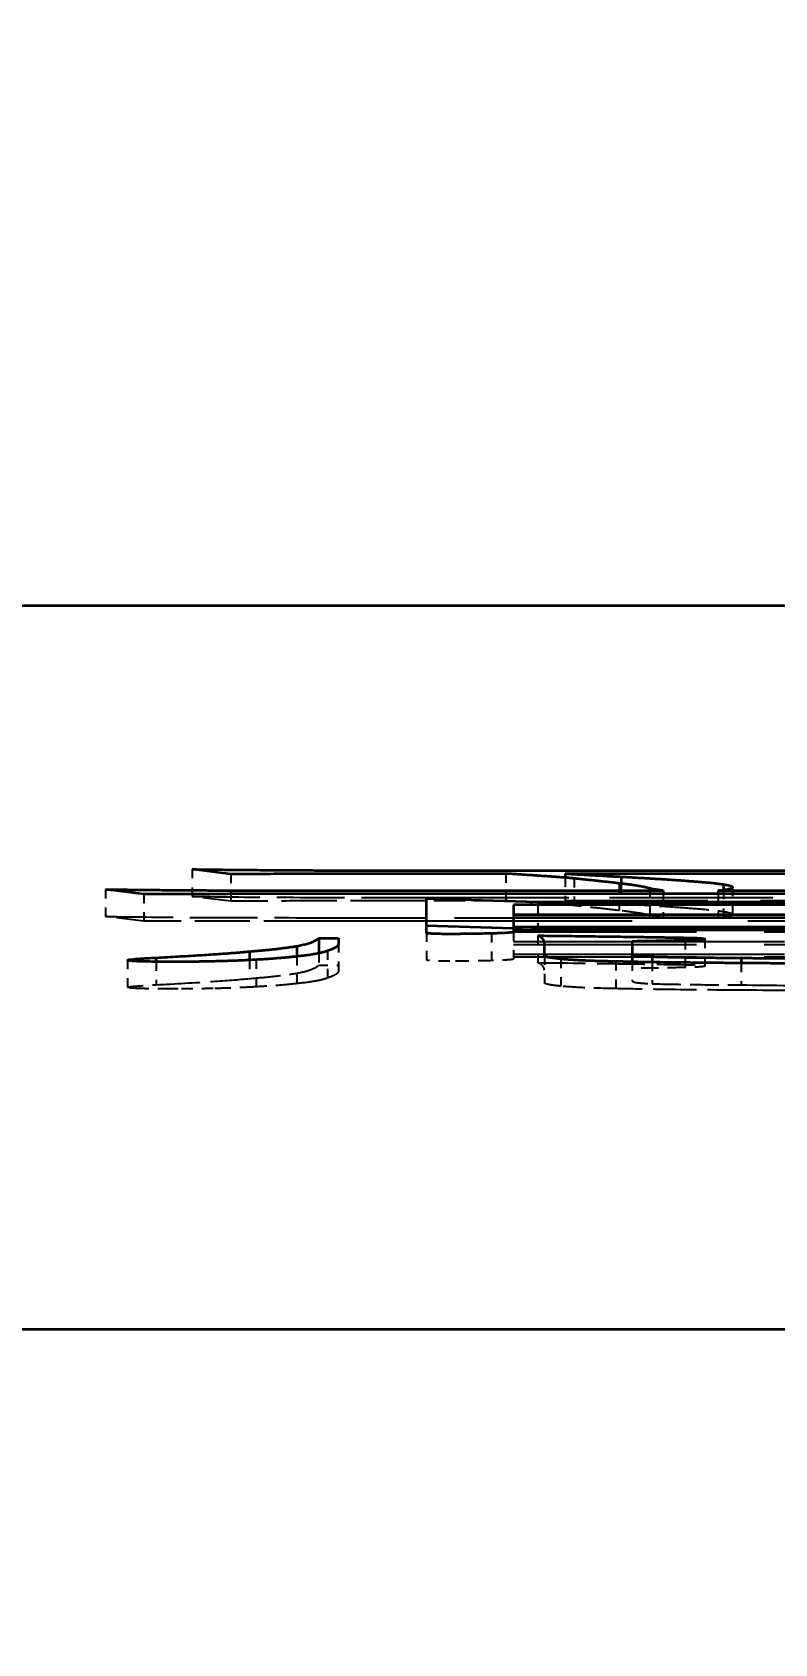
# Model space of a CAD drawing. Header units: millimetres. Extents: x 200 to 5740, y 200 to 4000.
# Drawn here: x 4018.34 to 4026.55, y 1942.54 to 1960.34 of the extents above; entities that cross this region are included whole.
import ezdxf

# ---------------------------------------------------------------- set-up
doc = ezdxf.new("R2010")
doc.units = ezdxf.units.MM
doc.header["$LTSCALE"] = 20
doc.linetypes.add('DASHED', pattern=[0.2067, 0.1654, -0.0413])
for name, color, linetype, lineweight in [('可見 (ISO)', 7, 'Continuous', 35), ('標註 (ISO)', 7, 'Continuous', 18), ('隱藏 (ISO)', 7, 'DASHED', 25)]:
    doc.layers.add(name, color=color, linetype=linetype, lineweight=lineweight)
doc.styles.add('註記文字 (JIS)', font='kaiu.ttf')
doc.dimstyles.new('預設 (JIS)', dxfattribs={"dimscale": 20, "dimtxt": 3, "dimasz": 3, "dimexe": 2, "dimexo": 1, "dimgap": 0.8, "dimtad": 1, "dimrnd": 1e-08, "dimdsep": 46, "dimtxsty": '註記文字 (JIS)', "dimblk": 'Filled-1', "dimcen": 0.09, "dimdle": 10, "dimclrd": 256, "dimclre": 256, "dimclrt": 256, "dimadec": 0, "dimazin": 2, "dimtfac": 0.833333, "dimtmove": 0, "dimatfit": 3, "dimfxl": 0, "dimtolj": 1, "dimtzin": 0, "dimlwd": -1, "dimlwe": -1, "dimarcsym": 0})

# ---------------------------------------------------------------- blocks, each defined once
blk = doc.blocks.new('Filled-1')
at = {"color": 0}
for p, q in [((0, 0), (-1, 0.16667)), ((-1, 0.16667), (-1, -0.16667)), ((-1, 0), (0, 0)), ((-1, -0.16667), (0, 0))]:
    blk.add_line(p, q, dxfattribs=at)
at = {"color": 0, "flags": 128}
blk.add_lwpolyline([(-1, -0.16667), (0, 0)], dxfattribs=at)
at = {"color": 0}
blk.add_solid([(-1, -0.16667), (0, 0), (-1, 0.16667), (-1, -0.16667)], dxfattribs=at)
blk = doc.blocks.new('*D40')
at = {"layer": 'Defpoints', "color": 0}
for p in [(3955.283, 2448.006), (4476.873, 2448.006), (4342.783, 958.006)]:
    blk.add_point(p, dxfattribs=at)
at = {"layer": '標註 (ISO)'}
for p, q in [((3975.283, 2448.006), (4516.873, 2448.006)), ((4476.873, 1018.006), (4476.873, 2388.006)), ((4362.783, 958.006), (4516.873, 958.006))]:
    blk.add_line(p, q, dxfattribs=at)
at = {"layer": '標註 (ISO)', "xscale": 60, "yscale": 60, "zscale": 60}
for p, rotation in [((4476.873, 2448.006), 90), ((4476.873, 958.006), 270)]:
    blk.add_blockref('Filled-1', p, dxfattribs=dict(at, rotation=rotation))
at = {"layer": '標註 (ISO)', "insert": (4396.895, 1625.603), "char_height": 60, "attachment_point": 1, "rotation": 90, "style": '註記文字 (JIS)'}
blk.add_mtext('\\A1;1490', dxfattribs=at)

msp = doc.modelspace()

# ---------------------------------------------------------------- linework, layer by layer
at = {"layer": '可見 (ISO)'}
for p, q in [((3772.283, 1954.006), (4222.283, 1954.006)), ((4020.535, 1951.038), (4020.11, 1951.093)), ((4022.468, 1951.079), (4028.193, 1951.079)), ((4023.574, 1951.044), (4022.468, 1951.044)), ((4024.23, 1951.044), (4024.23, 1950.999)), ((4031.633, 1951.044), (4024.23, 1951.044)), ((4024.85, 1951.01), (4024.85, 1950.934)), ((4019.575, 1950.817), (4019.149, 1950.871)), ((4021.508, 1950.857), (4025.312, 1950.857)), ((4037.784, 1950.82), (4021.508, 1950.82)), ((4022.699, 1950.391), (4022.699, 1950.771)), ((4022.699, 1950.771), (4023.927, 1950.732)), ((4025.312, 1950.857), (4025.312, 1950.82)), ((4025.92, 1950.857), (4030.211, 1950.857)), ((4025.92, 1950.857), (4025.92, 1950.82)), ((4025.981, 1950.926), (4025.981, 1950.861)), ((4033.165, 1950.698), (4023.659, 1950.698)), ((4023.659, 1950.698), (4023.659, 1950.594)), ((4023.659, 1950.594), (4033.165, 1950.594)), ((4023.659, 1950.594), (4023.659, 1950.558)), ((4023.927, 1950.732), (4033.092, 1950.732)), ((4023.927, 1950.732), (4023.927, 1950.698)), ((4022.699, 1950.472), (4023.659, 1950.441)), ((4033.165, 1950.558), (4023.659, 1950.558)), ((4023.659, 1950.558), (4023.659, 1950.455)), ((4023.659, 1950.455), (4033.165, 1950.455)), ((4023.659, 1950.455), (4023.659, 1950.42)), ((4033.165, 1950.42), (4023.659, 1950.42)), ((4023.659, 1950.42), (4023.659, 1950.4)), ((4021.264, 1950.244), (4021.264, 1950.129)), ((4021.508, 1950.332), (4021.726, 1950.332)), ((4021.508, 1950.332), (4021.508, 1950.164)), ((4021.726, 1950.332), (4021.726, 1950.272)), ((4024, 1950.138), (4024, 1950.278)), ((4024.972, 1950.296), (4024.972, 1950.157)), ((4019.709, 1950.116), (4019.709, 1950.071)), ((4020.742, 1950.185), (4020.742, 1950.089)), ((4024.972, 1950.157), (4024.972, 1950.07)), ((4025.191, 1950.128), (4025.191, 1950.066)), ((4026.175, 1950.114), (4026.175, 1950.056)), ((4222.283, 1946.006), (3772.283, 1946.006))]:
    msp.add_line(p, q, dxfattribs=at)
for points in [[(4020.11, 1951.093), (4020.997, 1951.079), (4022.468, 1951.079)], [(4022.468, 1951.044), (4021.046, 1951.042), (4020.535, 1951.038)], [(4024.328, 1950.991), (4024.06, 1951.015), (4023.574, 1951.044)], [(4024.23, 1951.044), (4024.547, 1951.027), (4024.85, 1951.01)], [(4024.826, 1950.937), (4024.583, 1950.965), (4024.328, 1950.991)], [(4024.85, 1951.01), (4025.288, 1950.987), (4025.58, 1950.965)], [(4025.58, 1950.965), (4025.871, 1950.944), (4025.981, 1950.926)], [(4019.149, 1950.871), (4020.037, 1950.857), (4021.508, 1950.857)], [(4021.508, 1950.82), (4020.073, 1950.82), (4019.575, 1950.817)], [(4025.166, 1950.88), (4025.069, 1950.91), (4024.826, 1950.937)], [(4025.312, 1950.857), (4025.227, 1950.867), (4025.166, 1950.88)], [(4025.981, 1950.861), (4025.932, 1950.858), (4025.92, 1950.857)], [(4025.981, 1950.926), (4026.078, 1950.911), (4026.078, 1950.895)], [(4026.078, 1950.895), (4026.078, 1950.874), (4025.981, 1950.861)], [(4020.742, 1950.185), (4021.058, 1950.21), (4021.264, 1950.244)], [(4021.264, 1950.244), (4021.447, 1950.278), (4021.508, 1950.332)], [(4021.726, 1950.272), (4021.726, 1950.231), (4021.605, 1950.191)], [(4022.954, 1950.377), (4022.699, 1950.377), (4022.699, 1950.391)], [(4023.416, 1950.383), (4023.136, 1950.377), (4022.954, 1950.377)], [(4023.659, 1950.4), (4023.659, 1950.39), (4023.416, 1950.383)], [(4023.927, 1950.36), (4024.887, 1950.349), (4025.555, 1950.337)], [(4024, 1950.278), (4024, 1950.33), (4023.927, 1950.36)], [(4025.555, 1950.307), (4025.276, 1950.3), (4024.972, 1950.296)], [(4025.555, 1950.337), (4025.774, 1950.334), (4025.774, 1950.322)], [(4025.774, 1950.322), (4025.774, 1950.311), (4025.555, 1950.307)], [(4019.393, 1950.088), (4019.393, 1950.099), (4019.709, 1950.116)], [(4019.952, 1950.07), (4019.393, 1950.07), (4019.393, 1950.088)], [(4019.709, 1950.116), (4020.438, 1950.155), (4020.742, 1950.185)], [(4020.341, 1950.075), (4020.134, 1950.07), (4019.952, 1950.07)], [(4020.815, 1950.093), (4020.584, 1950.08), (4020.341, 1950.075)], [(4021.264, 1950.129), (4021.082, 1950.108), (4020.815, 1950.093)], [(4021.605, 1950.191), (4021.508, 1950.154), (4021.264, 1950.129)], [(4024.182, 1950.101), (4024, 1950.119), (4024, 1950.138)], [(4024.79, 1950.074), (4024.388, 1950.08), (4024.182, 1950.101)], [(4026.285, 1950.055), (4025.154, 1950.063), (4024.79, 1950.074)], [(4024.972, 1950.157), (4024.972, 1950.136), (4025.191, 1950.128)], [(4025.191, 1950.128), (4025.495, 1950.118), (4026.175, 1950.114)], [(4026.175, 1950.114), (4026.99, 1950.103), (4028.801, 1950.103)], [(4028.801, 1950.048), (4027.148, 1950.048), (4026.285, 1950.055)]]:
    msp.add_open_spline(points, degree=2, dxfattribs=at)
at = {"layer": '隱藏 (ISO)', "ltscale": 0.02847}
for p, q in [((4020.11, 1951.093), (4020.11, 1950.793)), ((4020.535, 1951.038), (4020.535, 1950.739)), ((4023.574, 1951.044), (4023.574, 1950.744)), ((4024.328, 1950.991), (4024.328, 1950.691)), ((4019.149, 1950.871), (4019.149, 1950.572)), ((4019.575, 1950.817), (4019.575, 1950.518)), ((4024.826, 1950.937), (4024.826, 1950.637)), ((4025.166, 1950.88), (4025.166, 1950.581)), ((4025.981, 1950.861), (4025.981, 1950.562)), ((4026.078, 1950.895), (4026.078, 1950.596)), ((4021.726, 1950.272), (4021.726, 1949.973)), ((4022.699, 1950.391), (4022.699, 1950.092)), ((4023.416, 1950.383), (4023.416, 1950.083)), ((4023.659, 1950.4), (4023.659, 1950.101)), ((4023.927, 1950.36), (4023.927, 1950.061)), ((4025.555, 1950.307), (4025.555, 1950.008)), ((4025.774, 1950.322), (4025.774, 1950.023)), ((4019.393, 1950.088), (4019.393, 1949.789)), ((4020.815, 1950.093), (4020.815, 1949.794)), ((4021.264, 1950.129), (4021.264, 1949.83)), ((4021.605, 1950.191), (4021.605, 1949.892)), ((4024, 1950.138), (4024, 1949.839)), ((4024.182, 1950.101), (4024.182, 1949.801)), ((4024.79, 1950.074), (4024.79, 1949.774))]:
    msp.add_line(p, q, dxfattribs=at)
at = {"layer": '隱藏 (ISO)', "ltscale": 0.024222}
msp.add_line((4024.23, 1950.999), (4024.23, 1950.744), dxfattribs=at)
at = {"layer": '隱藏 (ISO)', "ltscale": 0.093618}
msp.add_line((4020.535, 1950.739), (4020.11, 1950.793), dxfattribs=at)
at = {"layer": '隱藏 (ISO)', "ltscale": 0.545146}
msp.add_line((4022.468, 1950.78), (4028.193, 1950.78), dxfattribs=at)
at = {"layer": '隱藏 (ISO)', "ltscale": 0.021228}
msp.add_line((4024.85, 1950.934), (4024.85, 1950.711), dxfattribs=at)
at = {"layer": '隱藏 (ISO)', "ltscale": 0.02498}
for p, q in [((4025.312, 1950.82), (4025.312, 1950.558)), ((4025.92, 1950.82), (4025.92, 1950.558))]:
    msp.add_line(p, q, dxfattribs=at)
at = {"layer": '隱藏 (ISO)', "ltscale": 0.105245}
msp.add_line((4023.574, 1950.744), (4022.468, 1950.744), dxfattribs=at)
at = {"layer": '隱藏 (ISO)', "ltscale": 0.025265}
msp.add_line((4023.927, 1950.698), (4023.927, 1950.432), dxfattribs=at)
at = {"layer": '隱藏 (ISO)', "ltscale": 0.7049}
msp.add_line((4031.633, 1950.744), (4024.23, 1950.744), dxfattribs=at)
at = {"layer": '隱藏 (ISO)', "ltscale": 0.092576}
msp.add_line((4019.575, 1950.518), (4019.149, 1950.572), dxfattribs=at)
at = {"layer": '隱藏 (ISO)', "ltscale": 0.36224}
msp.add_line((4021.508, 1950.558), (4025.312, 1950.558), dxfattribs=at)
at = {"layer": '隱藏 (ISO)', "ltscale": 1.549974}
msp.add_line((4037.784, 1950.521), (4021.508, 1950.521), dxfattribs=at)
at = {"layer": '隱藏 (ISO)', "ltscale": 0.028662}
msp.add_line((4023.659, 1950.441), (4023.927, 1950.432), dxfattribs=at)
at = {"layer": '隱藏 (ISO)', "ltscale": 0.872757}
msp.add_line((4023.927, 1950.432), (4033.092, 1950.432), dxfattribs=at)
at = {"layer": '隱藏 (ISO)', "ltscale": 0.408545}
msp.add_line((4025.92, 1950.558), (4030.211, 1950.558), dxfattribs=at)
at = {"layer": '隱藏 (ISO)', "ltscale": 0.905171}
for p, q in [((4033.165, 1950.399), (4023.659, 1950.399)), ((4023.659, 1950.295), (4033.165, 1950.295)), ((4033.165, 1950.259), (4023.659, 1950.259)), ((4023.659, 1950.155), (4033.165, 1950.155)), ((4033.165, 1950.121), (4023.659, 1950.121))]:
    msp.add_line(p, q, dxfattribs=at)
at = {"layer": '隱藏 (ISO)', "ltscale": 0.02423}
msp.add_line((4019.709, 1950.071), (4019.709, 1949.816), dxfattribs=at)
at = {"layer": '隱藏 (ISO)', "ltscale": 0.019324}
msp.add_line((4020.742, 1950.089), (4020.742, 1949.886), dxfattribs=at)
at = {"layer": '隱藏 (ISO)', "ltscale": 0.012428}
msp.add_line((4021.508, 1950.164), (4021.508, 1950.033), dxfattribs=at)
at = {"layer": '隱藏 (ISO)', "ltscale": 0.020091}
msp.add_line((4024.972, 1950.07), (4024.972, 1949.858), dxfattribs=at)
at = {"layer": '隱藏 (ISO)', "ltscale": 0.022596}
msp.add_line((4025.191, 1950.066), (4025.191, 1949.828), dxfattribs=at)
at = {"layer": '隱藏 (ISO)', "ltscale": 0.02292}
msp.add_line((4026.175, 1950.056), (4026.175, 1949.815), dxfattribs=at)
at = {"layer": '隱藏 (ISO)', "ltscale": 0.020737}
msp.add_line((4021.508, 1950.033), (4021.726, 1950.033), dxfattribs=at)
at = {"layer": '隱藏 (ISO)', "ltscale": 0.225957}
msp.add_open_spline([(4020.11, 1950.793), (4020.442, 1950.788), (4020.802, 1950.785), (4021.577, 1950.781), (4022.032, 1950.78), (4022.468, 1950.78)], degree=3, knots=[-0.233255, -0.233255, -0.233255, -0.233255, -0.130731, -0.130731, 0, 0, 0, 0], dxfattribs=at)
at = {"layer": '隱藏 (ISO)', "ltscale": 0.184198}
msp.add_open_spline([(4022.468, 1950.744), (4022.089, 1950.744), (4021.654, 1950.743), (4021.06, 1950.742), (4020.753, 1950.741), (4020.535, 1950.739)], degree=3, knots=[-0.183156, -0.183156, -0.183156, -0.183156, -0.0658333, -0.0658333, 0, 0, 0, 0], dxfattribs=at)
at = {"layer": '隱藏 (ISO)', "ltscale": 0.109238}
msp.add_open_spline([(4024.328, 1950.691), (4024.231, 1950.7), (4024.12, 1950.709), (4023.87, 1950.726), (4023.723, 1950.736), (4023.574, 1950.744)], degree=3, knots=[-0.1139088, -0.1139088, -0.1139088, -0.1139088, -0.0616821, -0.0616821, 0, 0, 0, 0], dxfattribs=at)
at = {"layer": '隱藏 (ISO)', "ltscale": 0.078642}
msp.add_open_spline([(4024.23, 1950.744), (4024.336, 1950.739), (4024.44, 1950.733), (4024.647, 1950.722), (4024.749, 1950.716), (4024.85, 1950.711)], degree=3, knots=[-0.08268475, -0.08268475, -0.08268475, -0.08268475, -0.04131558, -0.04131558, 0, 0, 0, 0], dxfattribs=at)
at = {"layer": '隱藏 (ISO)', "ltscale": 0.095835}
msp.add_open_spline([(4024.826, 1950.637), (4024.747, 1950.647), (4024.664, 1950.656), (4024.498, 1950.674), (4024.414, 1950.683), (4024.328, 1950.691)], degree=3, knots=[-0.100705, -0.100705, -0.100705, -0.100705, -0.0494473, -0.0494473, 0, 0, 0, 0], dxfattribs=at)
at = {"layer": '隱藏 (ISO)', "ltscale": 0.094041}
msp.add_open_spline([(4025.166, 1950.581), (4025.134, 1950.591), (4025.09, 1950.6), (4024.976, 1950.619), (4024.906, 1950.629), (4024.826, 1950.637)], degree=3, knots=[-0.09904371, -0.09904371, -0.09904371, -0.09904371, -0.04963871, -0.04963871, 0, 0, 0, 0], dxfattribs=at)
at = {"layer": '隱藏 (ISO)', "ltscale": 0.098243}
msp.add_open_spline([(4024.85, 1950.711), (4024.988, 1950.703), (4025.123, 1950.696), (4025.366, 1950.681), (4025.477, 1950.673), (4025.58, 1950.666)], degree=3, knots=[-0.1029024, -0.1029024, -0.1029024, -0.1029024, -0.0484498, -0.0484498, 0, 0, 0, 0], dxfattribs=at)
at = {"layer": '隱藏 (ISO)', "ltscale": 0.072496}
msp.add_open_spline([(4025.58, 1950.666), (4025.668, 1950.659), (4025.753, 1950.652), (4025.886, 1950.639), (4025.941, 1950.633), (4025.981, 1950.626)], degree=3, knots=[-0.07557275, -0.07557275, -0.07557275, -0.07557275, -0.03414155, -0.03414155, 0, 0, 0, 0], dxfattribs=at)
at = {"layer": '隱藏 (ISO)', "ltscale": 0.048555}
msp.add_open_spline([(4025.981, 1950.626), (4026.013, 1950.621), (4026.037, 1950.616), (4026.07, 1950.606), (4026.078, 1950.601), (4026.078, 1950.596)], degree=3, knots=[-0.05123637, -0.05123637, -0.05123637, -0.05123637, -0.02545759, -0.02545759, 0, 0, 0, 0], dxfattribs=at)
at = {"layer": '隱藏 (ISO)', "ltscale": 0.053223}
msp.add_open_spline([(4026.078, 1950.596), (4026.078, 1950.589), (4026.072, 1950.583), (4026.039, 1950.572), (4026.016, 1950.567), (4025.981, 1950.562)], degree=3, knots=[-0.05555035, -0.05555035, -0.05555035, -0.05555035, -0.02501204, -0.02501204, 0, 0, 0, 0], dxfattribs=at)
at = {"layer": '隱藏 (ISO)', "ltscale": 0.226124}
msp.add_open_spline([(4019.149, 1950.572), (4019.482, 1950.566), (4019.841, 1950.563), (4020.617, 1950.558), (4021.072, 1950.558), (4021.508, 1950.558)], degree=3, knots=[-0.2335169, -0.2335169, -0.2335169, -0.2335169, -0.1307686, -0.1307686, 0, 0, 0, 0], dxfattribs=at)
at = {"layer": '隱藏 (ISO)', "ltscale": 0.184044}
msp.add_open_spline([(4021.508, 1950.521), (4021.128, 1950.521), (4020.689, 1950.52), (4020.099, 1950.52), (4019.789, 1950.519), (4019.575, 1950.518)], degree=3, knots=[-0.1826535, -0.1826535, -0.1826535, -0.1826535, -0.0645031, -0.0645031, 0, 0, 0, 0], dxfattribs=at)
at = {"layer": '隱藏 (ISO)', "ltscale": 0.03846}
msp.add_open_spline([(4025.312, 1950.558), (4025.282, 1950.561), (4025.256, 1950.565), (4025.208, 1950.572), (4025.186, 1950.576), (4025.166, 1950.581)], degree=3, knots=[-0.04034998, -0.04034998, -0.04034998, -0.04034998, -0.02136251, -0.02136251, 0, 0, 0, 0], dxfattribs=at)
at = {"layer": '隱藏 (ISO)', "ltscale": 0.008944}
msp.add_open_spline([(4025.981, 1950.562), (4025.969, 1950.561), (4025.954, 1950.56), (4025.934, 1950.559), (4025.925, 1950.558), (4025.92, 1950.558)], degree=3, knots=[-0.006007837, -0.006007837, -0.006007837, -0.006007837, -0.00217781, -0.00217781, 0, 0, 0, 0], dxfattribs=at)
at = {"layer": '隱藏 (ISO)', "ltscale": 0.037501}
msp.add_open_spline([(4022.954, 1950.077), (4022.927, 1950.077), (4022.9, 1950.078), (4022.852, 1950.078), (4022.83, 1950.079), (4022.788, 1950.08), (4022.769, 1950.081), (4022.737, 1950.083), (4022.724, 1950.084), (4022.703, 1950.087), (4022.699, 1950.09), (4022.699, 1950.092)], degree=3, knots=[-0.03947742, -0.03947742, -0.03947742, -0.03947742, -0.0314828, -0.0314828, -0.02466176, -0.02466176, -0.0177663, -0.0177663, -0.01050298, -0.01050298, 0, 0, 0, 0], dxfattribs=at)
at = {"layer": '隱藏 (ISO)', "ltscale": 0.04505}
msp.add_open_spline([(4023.416, 1950.083), (4023.334, 1950.082), (4023.246, 1950.08), (4023.094, 1950.078), (4023.022, 1950.077), (4022.954, 1950.077)], degree=3, knots=[-0.04672198, -0.04672198, -0.04672198, -0.04672198, -0.02049587, -0.02049587, 0, 0, 0, 0], dxfattribs=at)
at = {"layer": '隱藏 (ISO)', "ltscale": 0.037059}
msp.add_open_spline([(4023.659, 1950.101), (4023.659, 1950.099), (4023.654, 1950.097), (4023.633, 1950.094), (4023.617, 1950.093), (4023.553, 1950.088), (4023.486, 1950.086), (4023.416, 1950.083)], degree=3, knots=[-0.04232986, -0.04232986, -0.04232986, -0.04232986, -0.03331528, -0.03331528, -0.02359017, -0.02359017, 0, 0, 0, 0], dxfattribs=at)
at = {"layer": '隱藏 (ISO)', "ltscale": 0.159178}
msp.add_open_spline([(4023.927, 1950.061), (4024.221, 1950.058), (4024.522, 1950.054), (4025.06, 1950.046), (4025.313, 1950.042), (4025.555, 1950.038)], degree=3, knots=[-0.1658634, -0.1658634, -0.1658634, -0.1658634, -0.0758268, -0.0758268, 0, 0, 0, 0], dxfattribs=at)
at = {"layer": '隱藏 (ISO)', "ltscale": 0.128688}
msp.add_open_spline([(4024, 1949.978), (4024, 1949.994), (4023.995, 1950.01), (4023.971, 1950.037), (4023.954, 1950.049), (4023.927, 1950.061)], degree=3, knots=[-0.1326949, -0.1326949, -0.1326949, -0.1326949, -0.0574347, -0.0574347, 0, 0, 0, 0], dxfattribs=at)
at = {"layer": '隱藏 (ISO)', "ltscale": 0.146217}
msp.add_open_spline([(4019.709, 1949.816), (4019.922, 1949.828), (4020.139, 1949.84), (4020.478, 1949.863), (4020.627, 1949.874), (4020.742, 1949.886)], degree=3, knots=[-0.1508804, -0.1508804, -0.1508804, -0.1508804, -0.0652684, -0.0652684, 0, 0, 0, 0], dxfattribs=at)
at = {"layer": '隱藏 (ISO)', "ltscale": 0.104451}
msp.add_open_spline([(4020.742, 1949.886), (4020.851, 1949.894), (4020.946, 1949.903), (4021.121, 1949.923), (4021.199, 1949.934), (4021.264, 1949.945)], degree=3, knots=[-0.1097896, -0.1097896, -0.1097896, -0.1097896, -0.0570031, -0.0570031, 0, 0, 0, 0], dxfattribs=at)
at = {"layer": '隱藏 (ISO)', "ltscale": 0.138799}
msp.add_open_spline([(4021.264, 1949.945), (4021.332, 1949.957), (4021.381, 1949.97), (4021.461, 1950), (4021.489, 1950.016), (4021.508, 1950.033)], degree=3, knots=[-0.1437999, -0.1437999, -0.1437999, -0.1437999, -0.0797868, -0.0797868, 0, 0, 0, 0], dxfattribs=at)
at = {"layer": '隱藏 (ISO)', "ltscale": 0.10193}
msp.add_open_spline([(4021.605, 1949.892), (4021.575, 1949.88), (4021.532, 1949.868), (4021.418, 1949.848), (4021.351, 1949.838), (4021.264, 1949.83)], degree=3, knots=[-0.1068583, -0.1068583, -0.1068583, -0.1068583, -0.0498246, -0.0498246, 0, 0, 0, 0], dxfattribs=at)
at = {"layer": '隱藏 (ISO)', "ltscale": 0.126797}
msp.add_open_spline([(4021.726, 1949.973), (4021.726, 1949.959), (4021.717, 1949.945), (4021.676, 1949.918), (4021.646, 1949.905), (4021.605, 1949.892)], degree=3, knots=[-0.1333271, -0.1333271, -0.1333271, -0.1333271, -0.0660394, -0.0660394, 0, 0, 0, 0], dxfattribs=at)
at = {"layer": '隱藏 (ISO)', "ltscale": 0.058227}
msp.add_open_spline([(4025.555, 1950.008), (4025.462, 1950.006), (4025.367, 1950.003), (4025.172, 1950), (4025.073, 1949.998), (4024.972, 1949.997)], degree=3, knots=[-0.06130124, -0.06130124, -0.06130124, -0.06130124, -0.03077591, -0.03077591, 0, 0, 0, 0], dxfattribs=at)
at = {"layer": '隱藏 (ISO)', "ltscale": 0.033765}
for points, knots in [([(4025.555, 1950.038), (4025.587, 1950.037), (4025.618, 1950.037), (4025.671, 1950.035), (4025.693, 1950.034), (4025.732, 1950.032), (4025.747, 1950.03), (4025.769, 1950.027), (4025.774, 1950.025), (4025.774, 1950.023)], [-0.03568434, -0.03568434, -0.03568434, -0.03568434, -0.02598692, -0.02598692, -0.01769288, -0.01769288, -0.00950313, -0.00950313, 0, 0, 0, 0]), ([(4025.774, 1950.023), (4025.774, 1950.022), (4025.772, 1950.02), (4025.761, 1950.018), (4025.753, 1950.017), (4025.727, 1950.014), (4025.706, 1950.013), (4025.644, 1950.01), (4025.6, 1950.009), (4025.555, 1950.008)], [-0.03551952, -0.03551952, -0.03551952, -0.03551952, -0.02893313, -0.02893313, -0.02276123, -0.02276123, -0.01377221, -0.01377221, 0, 0, 0, 0])]:
    msp.add_open_spline(points, degree=3, knots=knots, dxfattribs=at)
at = {"layer": '隱藏 (ISO)', "ltscale": 0.053649}
msp.add_open_spline([(4019.393, 1949.789), (4019.393, 1949.791), (4019.4, 1949.793), (4019.427, 1949.797), (4019.448, 1949.799), (4019.531, 1949.806), (4019.618, 1949.811), (4019.709, 1949.816)], degree=3, knots=[-0.06066173, -0.06066173, -0.06066173, -0.06066173, -0.04936845, -0.04936845, -0.03554636, -0.03554636, 0, 0, 0, 0], dxfattribs=at)
at = {"layer": '隱藏 (ISO)', "ltscale": 0.066959}
msp.add_open_spline([(4019.952, 1949.771), (4019.873, 1949.771), (4019.79, 1949.771), (4019.654, 1949.772), (4019.592, 1949.773), (4019.509, 1949.776), (4019.48, 1949.777), (4019.437, 1949.78), (4019.421, 1949.781), (4019.398, 1949.785), (4019.393, 1949.787), (4019.393, 1949.789)], degree=3, knots=[-0.06986239, -0.06986239, -0.06986239, -0.06986239, -0.04625586, -0.04625586, -0.02843829, -0.02843829, -0.01824405, -0.01824405, -0.00971784, -0.00971784, 0, 0, 0, 0], dxfattribs=at)
at = {"layer": '隱藏 (ISO)', "ltscale": 0.037771}
msp.add_open_spline([(4020.341, 1949.775), (4020.275, 1949.774), (4020.208, 1949.773), (4020.078, 1949.771), (4020.015, 1949.771), (4019.952, 1949.771)], degree=3, knots=[-0.03975595, -0.03975595, -0.03975595, -0.03975595, -0.0189712, -0.0189712, 0, 0, 0, 0], dxfattribs=at)
at = {"layer": '隱藏 (ISO)', "ltscale": 0.053928}
msp.add_open_spline([(4020.815, 1949.794), (4020.743, 1949.79), (4020.665, 1949.786), (4020.505, 1949.779), (4020.425, 1949.777), (4020.341, 1949.775)], degree=3, knots=[-0.05673881, -0.05673881, -0.05673881, -0.05673881, -0.02689016, -0.02689016, 0, 0, 0, 0], dxfattribs=at)
at = {"layer": '隱藏 (ISO)', "ltscale": 0.070404}
msp.add_open_spline([(4021.264, 1949.83), (4021.205, 1949.823), (4021.138, 1949.816), (4020.987, 1949.804), (4020.905, 1949.799), (4020.815, 1949.794)], degree=3, knots=[-0.07418107, -0.07418107, -0.07418107, -0.07418107, -0.0364838, -0.0364838, 0, 0, 0, 0], dxfattribs=at)
at = {"layer": '隱藏 (ISO)', "ltscale": 0.061088}
msp.add_open_spline([(4024.182, 1949.801), (4024.124, 1949.807), (4024.077, 1949.813), (4024.015, 1949.826), (4024, 1949.832), (4024, 1949.839)], degree=3, knots=[-0.0644965, -0.0644965, -0.0644965, -0.0644965, -0.03104006, -0.03104006, 0, 0, 0, 0], dxfattribs=at)
at = {"layer": '隱藏 (ISO)', "ltscale": 0.072984}
msp.add_open_spline([(4024.79, 1949.774), (4024.663, 1949.776), (4024.544, 1949.78), (4024.334, 1949.789), (4024.25, 1949.795), (4024.182, 1949.801)], degree=3, knots=[-0.07747875, -0.07747875, -0.07747875, -0.07747875, -0.03810028, -0.03810028, 0, 0, 0, 0], dxfattribs=at)
at = {"layer": '隱藏 (ISO)', "ltscale": 0.145631}
msp.add_open_spline([(4026.285, 1949.756), (4025.964, 1949.758), (4025.575, 1949.761), (4025.094, 1949.768), (4024.916, 1949.771), (4024.79, 1949.774)], degree=3, knots=[-0.1233971, -0.1233971, -0.1233971, -0.1233971, -0.0419515, -0.0419515, 0, 0, 0, 0], dxfattribs=at)
at = {"layer": '隱藏 (ISO)', "ltscale": 0.052943}
msp.add_open_spline([(4024.972, 1949.858), (4024.972, 1949.854), (4024.978, 1949.85), (4025.01, 1949.842), (4025.032, 1949.839), (4025.098, 1949.833), (4025.14, 1949.83), (4025.191, 1949.828)], degree=3, knots=[-0.05595187, -0.05595187, -0.05595187, -0.05595187, -0.03577589, -0.03577589, -0.01819011, -0.01819011, 0, 0, 0, 0], dxfattribs=at)
at = {"layer": '隱藏 (ISO)', "ltscale": 0.096482}
msp.add_open_spline([(4025.191, 1949.828), (4025.305, 1949.824), (4025.447, 1949.822), (4025.777, 1949.817), (4025.984, 1949.816), (4026.175, 1949.815)], degree=3, knots=[-0.1011927, -0.1011927, -0.1011927, -0.1011927, -0.0575944, -0.0575944, 0, 0, 0, 0], dxfattribs=at)
at = {"layer": '隱藏 (ISO)', "ltscale": 0.250965}
msp.add_open_spline([(4026.175, 1949.815), (4026.504, 1949.81), (4026.906, 1949.808), (4027.743, 1949.804), (4028.297, 1949.803), (4028.801, 1949.803)], degree=3, knots=[-0.2509794, -0.2509794, -0.2509794, -0.2509794, -0.151137, -0.151137, 0, 0, 0, 0], dxfattribs=at)
at = {"layer": '隱藏 (ISO)', "ltscale": 0.239895}
msp.add_open_spline([(4028.801, 1949.749), (4028.327, 1949.749), (4027.819, 1949.749), (4027.007, 1949.752), (4026.623, 1949.753), (4026.285, 1949.756)], degree=3, knots=[-0.2451583, -0.2451583, -0.2451583, -0.2451583, -0.102139, -0.102139, 0, 0, 0, 0], dxfattribs=at)

# ---------------------------------------------------------------- dimensions: what is measured, and where the dimension line sits
at = {"layer": '標註 (ISO)'}
dim = msp.add_linear_dim(base=(4476.873, 2448.006), p1=(4342.783, 958.006), p2=(3955.283, 2448.006), angle=90, dimstyle='預設 (JIS)', override={"dimgap": 0.8, "dimdec": 2, "dimtol": 0, "dimlim": 0, "dimtp": 0, "dimtm": 0, "dimtdec": 2, "dimtofl": 0, "dimatfit": 1}, dxfattribs=at)
dim.commit()
dim.dimension.update_dxf_attribs({"geometry": '*D40', "text_midpoint": (4476.873, 1703.006), "dimtype": 160})

doc.saveas('drawing.dxf')
